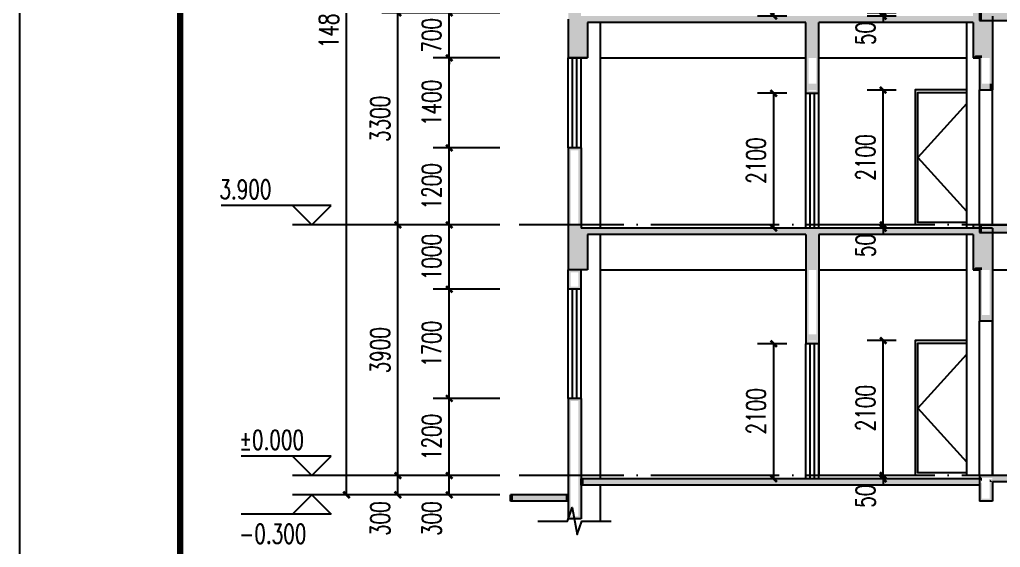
# Model space of a CAD drawing. Extents: x 5904849 to 6011887, y -826029 to -177002.
# Drawn here: x 5904849 to 5920110, y -704174 to -695961 of the extents above; entities that cross this region are included whole.
import ezdxf

# ---------------------------------------------------------------- set-up
doc = ezdxf.new("R2010")
doc.units = 0
doc.header["$LTSCALE"] = 1000
doc.header["$MEASUREMENT"] = 0
doc.linetypes.add('DOTE', pattern=[2.42, 2, -0.2, 0.02, -0.2])
doc.layers.get('0').update_dxf_attribs({"linetype": 'CONTINUOUS'})
doc.layers.get('Defpoints').update_dxf_attribs({"linetype": 'CONTINUOUS'})
for name, color, linetype in [('DIM_ELEV', 3, 'CONTINUOUS'), ('DIM_SYMB', 3, 'CONTINUOUS'), ('DOTE', 252, 'CONTINUOUS'), ('PUB_DIM', 3, 'CONTINUOUS'), ('PUB_TEXT', 7, 'CONTINUOUS'), ('PUB_TITLE', 4, 'CONTINUOUS'), ('PUB_WALL', 9, 'CONTINUOUS'), ('WALL', 2, 'CONTINUOUS'), ('WINDOW', 4, 'CONTINUOUS'), ('填充', 251, 'CONTINUOUS')]:
    doc.layers.add(name, color=color, linetype=linetype)
doc.styles.add('_TCH_DIM', font='SIMPLEX', dxfattribs={"bigfont": 'GBCBIG'})
doc.styles.add('_TCH_DIM_T3', font='SIMPLEX', dxfattribs={"width": 0.705882, "bigfont": 'GBCBIG'})
doc.dimstyles.new('_TCH_ARCH&&100', dxfattribs={"dimtxt": 297.5, "dimasz": 100, "dimexe": 250, "dimexo": 300, "dimgap": 126.25, "dimtad": 1, "dimdec": 0, "dimzin": 0, "dimdsep": 46, "dimtxsty": '_TCH_DIM_T3', "dimblk": 'ARCHTICK', "dimcen": 0.09, "dimclrt": 7, "dimazin": 2, "dimtfac": 1, "dimtdec": 0, "dimtix": 1, "dimtmove": 2, "dimatfit": 3, "dimfxl": 0, "dimtolj": 1, "dimtzin": 0, "dimarcsym": 0})

# ---------------------------------------------------------------- blocks, each defined once
blk = doc.blocks.new('_ArchTick')
at = {"color": 0, "linetype": 'ByBlock', "const_width": 0.4}
blk.add_lwpolyline([(-0.5, -0.5), (0.5, 0.5)], dxfattribs=at)
blk = doc.blocks.new('*D594')
at = {"layer": 'Defpoints', "color": 0}
for p in [(5918286, -703056), (5918788, -703056), (5918788, -703106)]:
    blk.add_point(p, dxfattribs=at)
at = {"layer": 'PUB_DIM', "color": 0, "lineweight": -2}
for p, q in [((5918488, -703056), (5918036, -703056)), ((5918286, -703056), (5918286, -702956)), ((5918286, -703106), (5918286, -703056)), ((5918488, -703106), (5918036, -703106)), ((5918286, -703106), (5918286, -703206))]:
    blk.add_line(p, q, dxfattribs=at)
at = {"layer": 'PUB_DIM', "color": 0, "lineweight": -2, "xscale": 100, "yscale": 100, "zscale": 100}
for p, rotation in [((5918286, -703056), 270), ((5918286, -703106), 90)]:
    blk.add_blockref('_ArchTick', p, dxfattribs=dict(at, rotation=rotation))
at = {"layer": 'PUB_DIM', "color": 7, "insert": (5918011, -703376), "char_height": 297.5, "attachment_point": 5, "rotation": 90, "style": '_TCH_DIM_T3'}
blk.add_mtext('\\A1;50', dxfattribs=at)
blk = doc.blocks.new('*D595')
at = {"layer": 'Defpoints', "color": 0}
for p in [(5918286, -700956), (5918788, -700956), (5918788, -703056)]:
    blk.add_point(p, dxfattribs=at)
at = {"layer": 'PUB_DIM', "color": 0, "lineweight": -2}
for p, q in [((5918488, -700956), (5918036, -700956)), ((5918286, -703056), (5918286, -700956)), ((5918488, -703056), (5918036, -703056))]:
    blk.add_line(p, q, dxfattribs=at)
at = {"layer": 'PUB_DIM', "color": 0, "lineweight": -2, "xscale": 100, "yscale": 100, "zscale": 100}
for p, rotation in [((5918286, -700956), 90), ((5918286, -703056), 270)]:
    blk.add_blockref('_ArchTick', p, dxfattribs=dict(at, rotation=rotation))
at = {"layer": 'PUB_DIM', "color": 7, "insert": (5918011, -702006), "char_height": 297.5, "attachment_point": 5, "rotation": 90, "style": '_TCH_DIM_T3'}
blk.add_mtext('\\A1;2100', dxfattribs=at)
blk = doc.blocks.new('*D596')
at = {"layer": 'Defpoints', "color": 0}
for p in [(5916583, -701006), (5917085, -701006), (5917085, -703106)]:
    blk.add_point(p, dxfattribs=at)
at = {"layer": 'PUB_DIM', "color": 0, "lineweight": -2}
for p, q in [((5916785, -701006), (5916333, -701006)), ((5916583, -703106), (5916583, -701006)), ((5916785, -703106), (5916333, -703106))]:
    blk.add_line(p, q, dxfattribs=at)
at = {"layer": 'PUB_DIM', "color": 0, "lineweight": -2, "xscale": 100, "yscale": 100, "zscale": 100}
for p, rotation in [((5916583, -701006), 90), ((5916583, -703106), 270)]:
    blk.add_blockref('_ArchTick', p, dxfattribs=dict(at, rotation=rotation))
at = {"layer": 'PUB_DIM', "color": 7, "insert": (5916308, -702056), "char_height": 297.5, "attachment_point": 5, "rotation": 90, "style": '_TCH_DIM_T3'}
blk.add_mtext('\\A1;2100', dxfattribs=at)
blk = doc.blocks.new('*D597')
at = {"layer": 'Defpoints', "color": 0}
for p in [(5918286, -699156), (5918788, -699156), (5918788, -699206)]:
    blk.add_point(p, dxfattribs=at)
at = {"layer": 'PUB_DIM', "color": 0, "lineweight": -2}
for p, q in [((5918286, -699156), (5918286, -699056)), ((5918488, -699156), (5918036, -699156)), ((5918488, -699206), (5918036, -699206)), ((5918286, -699206), (5918286, -699156)), ((5918286, -699206), (5918286, -699306))]:
    blk.add_line(p, q, dxfattribs=at)
at = {"layer": 'PUB_DIM', "color": 0, "lineweight": -2, "xscale": 100, "yscale": 100, "zscale": 100}
for p, rotation in [((5918286, -699156), 270), ((5918286, -699206), 90)]:
    blk.add_blockref('_ArchTick', p, dxfattribs=dict(at, rotation=rotation))
at = {"layer": 'PUB_DIM', "color": 7, "insert": (5918011, -699476), "char_height": 297.5, "attachment_point": 5, "rotation": 90, "style": '_TCH_DIM_T3'}
blk.add_mtext('\\A1;50', dxfattribs=at)
blk = doc.blocks.new('*D598')
at = {"layer": 'Defpoints', "color": 0}
for p in [(5918286, -697056), (5918788, -697056), (5918788, -699156)]:
    blk.add_point(p, dxfattribs=at)
at = {"layer": 'PUB_DIM', "color": 0, "lineweight": -2}
for p, q in [((5918488, -697056), (5918036, -697056)), ((5918286, -699156), (5918286, -697056)), ((5918488, -699156), (5918036, -699156))]:
    blk.add_line(p, q, dxfattribs=at)
at = {"layer": 'PUB_DIM', "color": 0, "lineweight": -2, "xscale": 100, "yscale": 100, "zscale": 100}
for p, rotation in [((5918286, -697056), 90), ((5918286, -699156), 270)]:
    blk.add_blockref('_ArchTick', p, dxfattribs=dict(at, rotation=rotation))
at = {"layer": 'PUB_DIM', "color": 7, "insert": (5918011, -698106), "char_height": 297.5, "attachment_point": 5, "rotation": 90, "style": '_TCH_DIM_T3'}
blk.add_mtext('\\A1;2100', dxfattribs=at)
blk = doc.blocks.new('*D599')
at = {"layer": 'Defpoints', "color": 0}
for p in [(5918286, -695856), (5918788, -695856), (5918788, -695906)]:
    blk.add_point(p, dxfattribs=at)
at = {"layer": 'PUB_DIM', "color": 0, "lineweight": -2}
for p, q in [((5918488, -695856), (5918036, -695856)), ((5918286, -695856), (5918286, -695756)), ((5918286, -695906), (5918286, -695856)), ((5918488, -695906), (5918036, -695906)), ((5918286, -695906), (5918286, -696006))]:
    blk.add_line(p, q, dxfattribs=at)
at = {"layer": 'PUB_DIM', "color": 0, "lineweight": -2, "xscale": 100, "yscale": 100, "zscale": 100}
for p, rotation in [((5918286, -695856), 270), ((5918286, -695906), 90)]:
    blk.add_blockref('_ArchTick', p, dxfattribs=dict(at, rotation=rotation))
at = {"layer": 'PUB_DIM', "color": 7, "insert": (5918011, -696176), "char_height": 297.5, "attachment_point": 5, "rotation": 90, "style": '_TCH_DIM_T3'}
blk.add_mtext('\\A1;50', dxfattribs=at)
blk = doc.blocks.new('*D606')
at = {"layer": 'Defpoints', "color": 0}
for p in [(5916583, -697106), (5917085, -697106), (5917085, -699206)]:
    blk.add_point(p, dxfattribs=at)
at = {"layer": 'PUB_DIM', "color": 0, "lineweight": -2}
for p, q in [((5916785, -697106), (5916333, -697106)), ((5916583, -699206), (5916583, -697106)), ((5916785, -699206), (5916333, -699206))]:
    blk.add_line(p, q, dxfattribs=at)
at = {"layer": 'PUB_DIM', "color": 0, "lineweight": -2, "xscale": 100, "yscale": 100, "zscale": 100}
for p, rotation in [((5916583, -697106), 90), ((5916583, -699206), 270)]:
    blk.add_blockref('_ArchTick', p, dxfattribs=dict(at, rotation=rotation))
at = {"layer": 'PUB_DIM', "color": 7, "insert": (5916308, -698156), "char_height": 297.5, "attachment_point": 5, "rotation": 90, "style": '_TCH_DIM_T3'}
blk.add_mtext('\\A1;2100', dxfattribs=at)
blk = doc.blocks.new('*D607')
at = {"layer": 'Defpoints', "color": 0}
for p in [(5916583, -693806), (5917085, -693806), (5917085, -695906)]:
    blk.add_point(p, dxfattribs=at)
at = {"layer": 'PUB_DIM', "color": 0, "lineweight": -2}
for p, q in [((5916785, -693806), (5916333, -693806)), ((5916583, -695906), (5916583, -693806)), ((5916785, -695906), (5916333, -695906))]:
    blk.add_line(p, q, dxfattribs=at)
at = {"layer": 'PUB_DIM', "color": 0, "lineweight": -2, "xscale": 100, "yscale": 100, "zscale": 100}
for p, rotation in [((5916583, -693806), 90), ((5916583, -695906), 270)]:
    blk.add_blockref('_ArchTick', p, dxfattribs=dict(at, rotation=rotation))
at = {"layer": 'PUB_DIM', "color": 7, "insert": (5916308, -694856), "char_height": 297.5, "attachment_point": 5, "rotation": 90, "style": '_TCH_DIM_T3'}
blk.add_mtext('\\A1;2100', dxfattribs=at)
blk = doc.blocks.new('*D648')
at = {"layer": 'Defpoints', "color": 0}
for p in [(5911535, -695856), (5912623, -695856), (5912623, -696556)]:
    blk.add_point(p, dxfattribs=at)
at = {"layer": 'PUB_DIM', "color": 0, "lineweight": -2}
for p, q in [((5912323, -695856), (5911285, -695856)), ((5911535, -695856), (5911535, -695756)), ((5911535, -696556), (5911535, -695856)), ((5912323, -696556), (5911285, -696556)), ((5911535, -696556), (5911535, -696656))]:
    blk.add_line(p, q, dxfattribs=at)
at = {"layer": 'PUB_DIM', "color": 0, "lineweight": -2, "xscale": 100, "yscale": 100, "zscale": 100}
for p, rotation in [((5911535, -695856), 270), ((5911535, -696556), 90)]:
    blk.add_blockref('_ArchTick', p, dxfattribs=dict(at, rotation=rotation))
at = {"layer": 'PUB_DIM', "color": 7, "insert": (5911260, -696206), "char_height": 297.5, "attachment_point": 5, "rotation": 90, "style": '_TCH_DIM_T3'}
blk.add_mtext('\\A1;700', dxfattribs=at)
blk = doc.blocks.new('*D649')
at = {"layer": 'Defpoints', "color": 0}
for p in [(5911535, -696556), (5912623, -696556), (5912623, -697956)]:
    blk.add_point(p, dxfattribs=at)
at = {"layer": 'PUB_DIM', "color": 0, "lineweight": -2}
for p, q in [((5912323, -696556), (5911285, -696556)), ((5911535, -697956), (5911535, -696556)), ((5912323, -697956), (5911285, -697956))]:
    blk.add_line(p, q, dxfattribs=at)
at = {"layer": 'PUB_DIM', "color": 0, "lineweight": -2, "xscale": 100, "yscale": 100, "zscale": 100}
for p, rotation in [((5911535, -696556), 90), ((5911535, -697956), 270)]:
    blk.add_blockref('_ArchTick', p, dxfattribs=dict(at, rotation=rotation))
at = {"layer": 'PUB_DIM', "color": 7, "insert": (5911260, -697256), "char_height": 297.5, "attachment_point": 5, "rotation": 90, "style": '_TCH_DIM_T3'}
blk.add_mtext('\\A1;1400', dxfattribs=at)
blk = doc.blocks.new('*D650')
at = {"layer": 'Defpoints', "color": 0}
for p in [(5911535, -697956), (5912623, -697956), (5912623, -699156)]:
    blk.add_point(p, dxfattribs=at)
at = {"layer": 'PUB_DIM', "color": 0, "lineweight": -2}
for p, q in [((5912323, -697956), (5911285, -697956)), ((5911535, -699156), (5911535, -697956)), ((5912323, -699156), (5911285, -699156))]:
    blk.add_line(p, q, dxfattribs=at)
at = {"layer": 'PUB_DIM', "color": 0, "lineweight": -2, "xscale": 100, "yscale": 100, "zscale": 100}
for p, rotation in [((5911535, -697956), 90), ((5911535, -699156), 270)]:
    blk.add_blockref('_ArchTick', p, dxfattribs=dict(at, rotation=rotation))
at = {"layer": 'PUB_DIM', "color": 7, "insert": (5911260, -698556), "char_height": 297.5, "attachment_point": 5, "rotation": 90, "style": '_TCH_DIM_T3'}
blk.add_mtext('\\A1;1200', dxfattribs=at)
blk = doc.blocks.new('*D651')
at = {"layer": 'Defpoints', "color": 0}
for p in [(5911535, -699156), (5912623, -699156), (5912623, -700156)]:
    blk.add_point(p, dxfattribs=at)
at = {"layer": 'PUB_DIM', "color": 0, "lineweight": -2}
for p, q in [((5912323, -699156), (5911285, -699156)), ((5911535, -700156), (5911535, -699156)), ((5912323, -700156), (5911285, -700156))]:
    blk.add_line(p, q, dxfattribs=at)
at = {"layer": 'PUB_DIM', "color": 0, "lineweight": -2, "xscale": 100, "yscale": 100, "zscale": 100}
for p, rotation in [((5911535, -699156), 90), ((5911535, -700156), 270)]:
    blk.add_blockref('_ArchTick', p, dxfattribs=dict(at, rotation=rotation))
at = {"layer": 'PUB_DIM', "color": 7, "insert": (5911260, -699656), "char_height": 297.5, "attachment_point": 5, "rotation": 90, "style": '_TCH_DIM_T3'}
blk.add_mtext('\\A1;1000', dxfattribs=at)
blk = doc.blocks.new('*D652')
at = {"layer": 'Defpoints', "color": 0}
for p in [(5911535, -700156), (5912623, -700156), (5912623, -701856)]:
    blk.add_point(p, dxfattribs=at)
at = {"layer": 'PUB_DIM', "color": 0, "lineweight": -2}
for p, q in [((5912323, -700156), (5911285, -700156)), ((5911535, -701856), (5911535, -700156)), ((5912323, -701856), (5911285, -701856))]:
    blk.add_line(p, q, dxfattribs=at)
at = {"layer": 'PUB_DIM', "color": 0, "lineweight": -2, "xscale": 100, "yscale": 100, "zscale": 100}
for p, rotation in [((5911535, -700156), 90), ((5911535, -701856), 270)]:
    blk.add_blockref('_ArchTick', p, dxfattribs=dict(at, rotation=rotation))
at = {"layer": 'PUB_DIM', "color": 7, "insert": (5911260, -701006), "char_height": 297.5, "attachment_point": 5, "rotation": 90, "style": '_TCH_DIM_T3'}
blk.add_mtext('\\A1;1700', dxfattribs=at)
blk = doc.blocks.new('*D653')
at = {"layer": 'Defpoints', "color": 0}
for p in [(5911535, -701856), (5912623, -701856), (5912623, -703056)]:
    blk.add_point(p, dxfattribs=at)
at = {"layer": 'PUB_DIM', "color": 0, "lineweight": -2}
for p, q in [((5912323, -701856), (5911285, -701856)), ((5911535, -703056), (5911535, -701856)), ((5912323, -703056), (5911285, -703056))]:
    blk.add_line(p, q, dxfattribs=at)
at = {"layer": 'PUB_DIM', "color": 0, "lineweight": -2, "xscale": 100, "yscale": 100, "zscale": 100}
for p, rotation in [((5911535, -701856), 90), ((5911535, -703056), 270)]:
    blk.add_blockref('_ArchTick', p, dxfattribs=dict(at, rotation=rotation))
at = {"layer": 'PUB_DIM', "color": 7, "insert": (5911260, -702456), "char_height": 297.5, "attachment_point": 5, "rotation": 90, "style": '_TCH_DIM_T3'}
blk.add_mtext('\\A1;1200', dxfattribs=at)
blk = doc.blocks.new('*D654')
at = {"layer": 'Defpoints', "color": 0}
for p in [(5911535, -703056), (5912623, -703056), (5912623, -703356)]:
    blk.add_point(p, dxfattribs=at)
at = {"layer": 'PUB_DIM', "color": 0, "lineweight": -2}
for p, q in [((5912323, -703056), (5911285, -703056)), ((5911535, -703356), (5911535, -703056)), ((5912323, -703356), (5911285, -703356))]:
    blk.add_line(p, q, dxfattribs=at)
at = {"layer": 'PUB_DIM', "color": 0, "lineweight": -2, "xscale": 100, "yscale": 100, "zscale": 100}
for p, rotation in [((5911535, -703056), 90), ((5911535, -703356), 270)]:
    blk.add_blockref('_ArchTick', p, dxfattribs=dict(at, rotation=rotation))
at = {"layer": 'PUB_DIM', "color": 7, "insert": (5911260, -703726), "char_height": 297.5, "attachment_point": 5, "rotation": 90, "style": '_TCH_DIM_T3'}
blk.add_mtext('\\A1;300', dxfattribs=at)
blk = doc.blocks.new('*D655')
at = {"layer": 'Defpoints', "color": 0}
for p in [(5909935, -688556), (5912623, -688556), (5912623, -703356)]:
    blk.add_point(p, dxfattribs=at)
at = {"layer": 'PUB_DIM', "color": 0, "lineweight": -2}
for p, q in [((5912323, -688556), (5909685, -688556)), ((5909935, -703356), (5909935, -688556)), ((5912323, -703356), (5909685, -703356))]:
    blk.add_line(p, q, dxfattribs=at)
at = {"layer": 'PUB_DIM', "color": 0, "lineweight": -2, "xscale": 100, "yscale": 100, "zscale": 100}
for p, rotation in [((5909935, -688556), 90), ((5909935, -703356), 270)]:
    blk.add_blockref('_ArchTick', p, dxfattribs=dict(at, rotation=rotation))
at = {"layer": 'PUB_DIM', "color": 7, "insert": (5909660, -695956), "char_height": 297.5, "attachment_point": 5, "rotation": 90, "style": '_TCH_DIM_T3'}
blk.add_mtext('\\A1;14800', dxfattribs=at)
blk = doc.blocks.new('*D659')
at = {"layer": 'Defpoints', "color": 0}
for p in [(5910735, -695856), (5912623, -695856), (5912623, -699156)]:
    blk.add_point(p, dxfattribs=at)
at = {"layer": 'PUB_DIM', "color": 0, "lineweight": -2}
for p, q in [((5912323, -695856), (5910485, -695856)), ((5910735, -699156), (5910735, -695856)), ((5912323, -699156), (5910485, -699156))]:
    blk.add_line(p, q, dxfattribs=at)
at = {"layer": 'PUB_DIM', "color": 0, "lineweight": -2, "xscale": 100, "yscale": 100, "zscale": 100}
for p, rotation in [((5910735, -695856), 90), ((5910735, -699156), 270)]:
    blk.add_blockref('_ArchTick', p, dxfattribs=dict(at, rotation=rotation))
at = {"layer": 'PUB_DIM', "color": 7, "insert": (5910460, -697506), "char_height": 297.5, "attachment_point": 5, "rotation": 90, "style": '_TCH_DIM_T3'}
blk.add_mtext('\\A1;3300', dxfattribs=at)
blk = doc.blocks.new('*D660')
at = {"layer": 'Defpoints', "color": 0}
for p in [(5910735, -699156), (5912623, -699156), (5912623, -703056)]:
    blk.add_point(p, dxfattribs=at)
at = {"layer": 'PUB_DIM', "color": 0, "lineweight": -2}
for p, q in [((5912323, -699156), (5910485, -699156)), ((5910735, -703056), (5910735, -699156)), ((5912323, -703056), (5910485, -703056))]:
    blk.add_line(p, q, dxfattribs=at)
at = {"layer": 'PUB_DIM', "color": 0, "lineweight": -2, "xscale": 100, "yscale": 100, "zscale": 100}
for p, rotation in [((5910735, -699156), 90), ((5910735, -703056), 270)]:
    blk.add_blockref('_ArchTick', p, dxfattribs=dict(at, rotation=rotation))
at = {"layer": 'PUB_DIM', "color": 7, "insert": (5910460, -701106), "char_height": 297.5, "attachment_point": 5, "rotation": 90, "style": '_TCH_DIM_T3'}
blk.add_mtext('\\A1;3900', dxfattribs=at)
blk = doc.blocks.new('*D661')
at = {"layer": 'Defpoints', "color": 0}
for p in [(5910735, -703056), (5912623, -703056), (5912623, -703356)]:
    blk.add_point(p, dxfattribs=at)
at = {"layer": 'PUB_DIM', "color": 0, "lineweight": -2}
for p, q in [((5912323, -703056), (5910485, -703056)), ((5910735, -703356), (5910735, -703056)), ((5912323, -703356), (5910485, -703356))]:
    blk.add_line(p, q, dxfattribs=at)
at = {"layer": 'PUB_DIM', "color": 0, "lineweight": -2, "xscale": 100, "yscale": 100, "zscale": 100}
for p, rotation in [((5910735, -703056), 90), ((5910735, -703356), 270)]:
    blk.add_blockref('_ArchTick', p, dxfattribs=dict(at, rotation=rotation))
at = {"layer": 'PUB_DIM', "color": 7, "insert": (5910460, -703726), "char_height": 297.5, "attachment_point": 5, "rotation": 90, "style": '_TCH_DIM_T3'}
blk.add_mtext('\\A1;300', dxfattribs=at)

msp = doc.modelspace()

# ---------------------------------------------------------------- hatches: boundary and pattern name
at = {"layer": 'PUB_WALL', "linetype": 'ByBlock'}
for points in [[(5919785.3, -695855.6), (5919785.3, -695975.6), (5919825.3, -695975.6), (5919825.3, -695855.6)], [(5913385.3, -695955.6), (5913385.3, -696555.6), (5913425.3, -696555.6), (5913425.3, -695955.6)], [(5917085.3, -696005.6), (5913685.3, -696005.6), (5913645.3, -695965.6), (5917125.3, -695965.6)], [(5913685.3, -696005.6), (5913685.3, -696555.6), (5913645.3, -696555.6), (5913645.3, -695965.6)], [(5917085.3, -697105.6), (5917085.3, -696005.6), (5917125.3, -695965.6), (5917125.3, -697105.6)], [(5917285.3, -697105.6), (5917285.3, -696005.6), (5917245.3, -695965.6), (5917245.3, -697105.6)], [(5919685.3, -696005.6), (5917285.3, -696005.6), (5917245.3, -695965.6), (5919725.3, -695965.6)], [(5919685.3, -696005.6), (5919685.3, -696555.6), (5919725.3, -696515.6), (5919725.3, -695965.6)], [(5919785.3, -695975.6), (5921985.3, -695975.6), (5922025.3, -695935.6), (5919785.3, -695935.6)], [(5919985.3, -695905.6), (5919985.3, -696555.6), (5919945.3, -696555.6), (5919945.3, -695945.6)], [(5913685.3, -696555.6), (5913385.3, -696555.6), (5913385.3, -696515.6), (5913685.3, -696515.6)], [(5919685.3, -696555.6), (5919825.3, -696555.6), (5919825.3, -696515.6), (5919725.3, -696515.6)], [(5919785.3, -696555.6), (5919785.3, -697055.6), (5919825.3, -697015.6), (5919825.3, -696555.6)], [(5919985.3, -696555.6), (5919985.3, -696955.6), (5919945.3, -696995.6), (5919945.3, -696555.6)], [(5919985.3, -696955.6), (5919985.3, -696955.6), (5919985.3, -696995.6), (5919945.3, -696995.6)], [(5919985.3, -696955.6), (5919985.3, -697055.6), (5919945.3, -697055.6), (5919945.3, -696955.6)], [(5917085.3, -697105.6), (5917285.3, -697105.6), (5917285.3, -697065.6), (5917085.3, -697065.6)], [(5919785.3, -697055.6), (5919985.3, -697055.6), (5919985.3, -697015.6), (5919825.3, -697015.6)], [(5913385.3, -697955.6), (5913385.3, -699255.6), (5913425.3, -699255.6), (5913425.3, -697955.6)], [(5913585.3, -697955.6), (5913385.3, -697955.6), (5913385.3, -697995.6), (5913585.3, -697995.6)], [(5913585.3, -697955.6), (5913585.3, -699205.6), (5913545.3, -699245.6), (5913545.3, -697955.6)], [(5917185.3, -699205.6), (5913585.3, -699205.6), (5913545.3, -699245.6), (5917185.3, -699245.6)], [(5919985.3, -699205.6), (5917185.3, -699205.6), (5917185.3, -699245.6), (5919945.3, -699245.6)], [(5919785.3, -699155.6), (5922185.3, -699155.6), (5922185.3, -699195.6), (5919785.3, -699195.6)], [(5919785.3, -699155.6), (5919785.3, -699275.6), (5919825.3, -699275.6), (5919825.3, -699155.6)], [(5919785.3, -699275.6), (5921985.3, -699275.6), (5922025.3, -699235.6), (5919785.3, -699235.6)], [(5919985.3, -699205.6), (5919985.3, -699855.6), (5919945.3, -699855.6), (5919945.3, -699245.6)], [(5913385.3, -699255.6), (5913385.3, -699855.6), (5913425.3, -699855.6), (5913425.3, -699255.6)], [(5917085.3, -699305.6), (5913685.3, -699305.6), (5913645.3, -699265.6), (5917125.3, -699265.6)], [(5913685.3, -699305.6), (5913685.3, -699855.6), (5913645.3, -699855.6), (5913645.3, -699265.6)], [(5917085.3, -699305.6), (5917085.3, -701005.6), (5917125.3, -701005.6), (5917125.3, -699265.6)], [(5919685.3, -699305.6), (5917285.3, -699305.6), (5917245.3, -699265.6), (5919725.3, -699265.6)], [(5917285.3, -699305.6), (5917285.3, -701005.6), (5917245.3, -701005.6), (5917245.3, -699265.6)], [(5919685.3, -699305.6), (5919685.3, -699855.6), (5919725.3, -699815.6), (5919725.3, -699265.6)], [(5913685.3, -699855.6), (5913385.3, -699855.6), (5913385.3, -699815.6), (5913685.3, -699815.6)], [(5913585.3, -699855.6), (5913385.3, -699855.6), (5913385.3, -699895.6), (5913585.3, -699895.6)], [(5913385.3, -700155.6), (5913385.3, -699855.6), (5913425.3, -699855.6), (5913425.3, -700155.6)], [(5913585.3, -700155.6), (5913585.3, -699855.6), (5913545.3, -699855.6), (5913545.3, -700155.6)], [(5919685.3, -699855.6), (5919825.3, -699855.6), (5919825.3, -699815.6), (5919725.3, -699815.6)], [(5919785.3, -699855.6), (5919785.3, -700655.6), (5919825.3, -700655.6), (5919825.3, -699855.6)], [(5919985.3, -699855.6), (5919985.3, -700655.6), (5919945.3, -700655.6), (5919945.3, -699855.6)], [(5913585.3, -700155.6), (5913385.3, -700155.6), (5913385.3, -700115.6), (5913585.3, -700115.6)], [(5919985.3, -700655.6), (5919785.3, -700655.6), (5919785.3, -700615.6), (5919985.3, -700615.6)], [(5917285.3, -701005.6), (5917085.3, -701005.6), (5917085.3, -700965.6), (5917285.3, -700965.6)], [(5913385.3, -701855.6), (5913385.3, -703730.4), (5913425.3, -703730.4), (5913425.3, -701855.6)], [(5913585.3, -701855.6), (5913385.3, -701855.6), (5913385.3, -701895.6), (5913585.3, -701895.6)], [(5913585.3, -701855.6), (5913585.3, -703730.4), (5913545.3, -703730.4), (5913545.3, -701855.6)], [(5928585.3, -703055.6), (5919785.3, -703055.6), (5919825.3, -703095.6), (5928545.3, -703095.6)], [(5919785.3, -703055.6), (5919785.3, -703105.6), (5919825.3, -703145.6), (5919825.3, -703095.6)], [(5919785.3, -703105.6), (5913585.3, -703105.6), (5913585.3, -703145.6), (5919825.3, -703145.6)], [(5913585.3, -703205.6), (5913585.3, -703105.6), (5913625.3, -703105.6), (5913625.3, -703205.6)], [(5919785.3, -703205.6), (5913585.3, -703205.6), (5913585.3, -703165.6), (5919825.3, -703165.6)], [(5919785.3, -703205.6), (5919785.3, -703455.6), (5919825.3, -703455.6), (5919825.3, -703165.6)], [(5928385.3, -703155.6), (5919985.3, -703155.6), (5919945.3, -703115.6), (5928425.3, -703115.6)], [(5919985.3, -703155.6), (5919985.3, -703155.6), (5919945.3, -703155.6), (5919945.3, -703115.6)], [(5919985.3, -703155.6), (5919985.3, -703455.6), (5919945.3, -703455.6), (5919945.3, -703155.6)], [(5913385.3, -703355.6), (5912485.3, -703355.6), (5912485.3, -703395.6), (5913385.3, -703395.6)], [(5912485.3, -703455.6), (5912485.3, -703355.6), (5912525.3, -703355.6), (5912525.3, -703455.6)], [(5913385.3, -703455.6), (5913385.3, -703355.6), (5913345.3, -703355.6), (5913345.3, -703455.6)], [(5913385.3, -703455.6), (5912485.3, -703455.6), (5912485.3, -703415.6), (5913385.3, -703415.6)], [(5919985.3, -703455.6), (5919785.3, -703455.6), (5919785.3, -703415.6), (5919985.3, -703415.6)], [(5913585.3, -703730.4), (5913385.3, -703730.4), (5913385.3, -703690.4), (5913585.3, -703690.4)]]:
    msp.add_hatch(color=256, dxfattribs=at).paths.add_polyline_path(points)
at = {"layer": '填充', "linetype": 'ByBlock'}
h = msp.add_hatch(color=256, dxfattribs=at)
h.dxf.hatch_style = 1
h.paths.add_polyline_path([(5913685.3, -696005.6), (5917085.3, -696005.6), (5917085.3, -696555.6), (5917285.3, -696555.6), (5917285.3, -696005.6), (5919685.3, -696005.6), (5919685.3, -696555.6), (5919785.3, -696555.6), (5919785.3, -695855.6), (5919685.3, -695855.6), (5919685.3, -695905.6), (5917285.3, -695905.6), (5917256.7, -695905.6), (5917118.6, -695905.6), (5917085.3, -695905.6), (5913585.3, -695905.6), (5913585.3, -695855.6), (5913485.3, -695855.6), (5913485.3, -696555.6), (5913685.3, -696555.6)])
h.paths.add_polyline_path([(5913485.3, -695855.6), (5913385.3, -695855.6), (5913385.3, -696455.6), (5913385.3, -696555.6), (5913485.3, -696555.6)])
h.paths.add_polyline_path([(5919985.3, -695975.6), (5921985.3, -695975.6), (5921985.3, -696555.6), (5922185.3, -696555.6), (5922185.3, -695855.6), (5919785.3, -695855.6), (5919785.3, -696555.6), (5919985.3, -696555.6)])
h.paths.add_polyline_path([(5919985.3, -696955.6), (5919785.3, -696955.6), (5919785.3, -697055.6), (5919985.3, -697055.6)])
h.paths.add_polyline_path([(5917285.3, -696955.6), (5917085.3, -696955.6), (5917085.3, -697055.6), (5917285.3, -697055.6)])
h.paths.add_polyline_path([(5922185.3, -696955.6), (5921985.3, -696955.6), (5921985.3, -697055.6), (5922185.3, -697055.6)])
h.paths.add_polyline_path([(5928485.3, -695855.6), (5922185.3, -695855.6), (5922185.3, -696555.6), (5922285.3, -696555.6), (5922285.3, -695975.6), (5928285.3, -695975.6), (5928285.3, -696555.6), (5928485.3, -696555.6)])
h.paths.add_polyline_path([(5928585.3, -695855.6), (5928485.3, -695855.6), (5928485.3, -696555.6), (5928585.3, -696555.6), (5928585.3, -696455.6)])
h = msp.add_hatch(color=256, dxfattribs=at)
h.dxf.hatch_style = 1
h.paths.add_polyline_path([(5917285.3, -700855.6), (5917085.3, -700855.6), (5917085.3, -700955.6), (5917285.3, -700955.6)])
h.paths.add_polyline_path([(5917285.3, -699305.6), (5919685.3, -699305.6), (5919685.3, -699855.6), (5919785.3, -699855.6), (5919785.3, -699155.6), (5919685.3, -699155.6), (5919685.3, -699205.6), (5917285.3, -699205.6), (5917261.8, -699205.6), (5917145.9, -699205.6), (5917085.3, -699205.6), (5913585.3, -699205.6), (5913585.3, -699155.6), (5913485.3, -699155.6), (5913485.3, -699855.6), (5913585.3, -699855.6), (5913685.3, -699855.6), (5913685.3, -699305.6), (5917085.3, -699305.6), (5917085.3, -699855.6), (5917285.3, -699855.6)])
h.paths.add_polyline_path([(5913485.3, -699155.6), (5913385.3, -699155.6), (5913385.3, -699855.6), (5913485.3, -699855.6)])
h.paths.add_polyline_path([(5922185.3, -699155.6), (5919785.3, -699155.6), (5919785.3, -699855.6), (5919985.3, -699855.6), (5919985.3, -699275.6), (5921985.3, -699275.6), (5921985.3, -699855.6), (5922185.3, -699855.6)])
h.paths.add_polyline_path([(5928485.3, -699155.6), (5922185.3, -699155.6), (5922185.3, -699855.6), (5922285.3, -699855.6), (5922285.3, -699275.6), (5928285.3, -699275.6), (5928285.3, -699855.6), (5928485.3, -699855.6)])
h.paths.add_polyline_path([(5928585.3, -699155.6), (5928485.3, -699155.6), (5928485.3, -699855.6), (5928585.3, -699855.6)])
h = msp.add_hatch(color=256, dxfattribs=at)
h.dxf.hatch_style = 1
h.paths.add_polyline_path([(5919985.3, -700555.6), (5919785.3, -700555.6), (5919785.3, -700655.6), (5919985.3, -700655.6)])
h = msp.add_hatch(color=256, dxfattribs=at)
h.dxf.hatch_style = 1
h.paths.add_polyline_path([(5913385.3, -703355.6), (5912485.3, -703355.6), (5912485.3, -703455.6), (5913385.3, -703455.6)])
h.paths.add_polyline_path([(5919785.3, -703105.6), (5913585.3, -703105.6), (5913585.3, -703205.6), (5919785.3, -703205.6), (5919785.3, -703192.2)])
h.paths.add_polyline_path([(5922185.3, -703055.6), (5919985.3, -703055.6), (5919985.3, -703155.6), (5922185.3, -703155.6)])

# ---------------------------------------------------------------- linework, layer by layer
for p, q in [((5913885.3, -696005.6), (5913885.3, -699205.6)), ((5919585.3, -696005.6), (5919585.3, -699205.6)), ((5913385.3, -696555.6), (5913685.3, -696555.6)), ((5913885.3, -696555.6), (5917085.3, -696555.6)), ((5917285.3, -696555.6), (5919585.3, -696555.6)), ((5919785.3, -699155.6), (5919785.3, -697055.6)), ((5919985.3, -699155.6), (5919985.3, -697055.6)), ((5913885.3, -699305.6), (5913885.3, -703105.6)), ((5919585.3, -699305.6), (5919585.3, -703055.6)), ((5913885.3, -699855.6), (5917085.3, -699855.6)), ((5917285.3, -699855.6), (5919585.3, -699855.6)), ((5917285.3, -699855.6), (5917285.3, -703055.6)), ((5919985.3, -699855.6), (5921985.3, -699855.6)), ((5919985.3, -699855.6), (5919985.3, -703055.6)), ((5919785.3, -703055.6), (5919785.3, -700655.6)), ((5919985.3, -703055.6), (5919985.3, -700655.6)), ((5913885.3, -703205.6), (5913885.3, -703764.8))]:
    msp.add_line(p, q)
at = {"layer": 'DIM_ELEV'}
for p, q in [((5909696.1, -698855.6), (5907987.9, -698855.6)), ((5909396.1, -699155.6), (5909096.1, -698855.6)), ((5909396.1, -699155.6), (5909696.1, -698855.6)), ((5910524.8, -699155.6), (5909096.1, -699155.6)), ((5909696.1, -702755.6), (5908297.2, -702755.6)), ((5909396.1, -703055.6), (5909096.1, -702755.6)), ((5909396.1, -703055.6), (5909696.1, -702755.6)), ((5910524.8, -703055.6), (5909096.1, -703055.6)), ((5909396.1, -703355.6), (5909096.1, -703655.6)), ((5910096.1, -703355.6), (5909096.1, -703355.6)), ((5909396.1, -703355.6), (5909696.1, -703655.6)), ((5909696.1, -703655.6), (5908297.2, -703655.6))]:
    msp.add_line(p, q, dxfattribs=at)
at = {"layer": 'DIM_SYMB'}
msp.add_lwpolyline([(5912914.9, -703764.8), (5913372.8, -703764.8), (5913449.2, -703554.8), (5913523.3, -703974.8), (5913597.8, -703764.8), (5914055.6, -703764.8)], dxfattribs=at)
at = {"layer": 'DOTE', "linetype": 'DOTE'}
for p, q in [((5931189.4, -699155.7), (5912622.6, -699155.6)), ((5931189.4, -703055.6), (5912622.6, -703055.6))]:
    msp.add_line(p, q, dxfattribs=at)
at = {"layer": 'PUB_TITLE', "color": 4}
msp.add_lwpolyline([(5904849.4, -725651.3), (5964249.4, -725651.3), (5964249.4, -683651.3), (5904849.4, -683651.3)], close=True, dxfattribs=at)
at = {"layer": 'PUB_TITLE', "color": 4, "const_width": 100}
msp.add_lwpolyline([(5907349.4, -724651.3), (5963249.4, -724651.3), (5963249.4, -684651.3), (5907349.4, -684651.3)], close=True, dxfattribs=at)
at = {"layer": 'WALL', "linetype": 'ByBlock'}
for p, q in [((5919785.3, -695855.6), (5919785.3, -695975.6)), ((5913385.3, -695955.6), (5913385.3, -696555.6)), ((5917085.3, -696005.6), (5913685.3, -696005.6)), ((5913685.3, -696005.6), (5913685.3, -696555.6)), ((5917085.3, -697105.6), (5917085.3, -696005.6)), ((5917285.3, -697105.6), (5917285.3, -696005.6)), ((5919685.3, -696005.6), (5917285.3, -696005.6)), ((5919685.3, -696005.6), (5919685.3, -696555.6)), ((5919785.3, -695975.6), (5921985.3, -695975.6)), ((5919985.3, -695905.6), (5919985.3, -696555.6)), ((5913685.3, -696555.6), (5913385.3, -696555.6)), ((5919685.3, -696555.6), (5919785.3, -696555.6)), ((5919785.3, -696555.6), (5919785.3, -697055.6)), ((5919985.3, -696555.6), (5919985.3, -696955.6)), ((5919985.3, -696955.6), (5919985.3, -696955.6)), ((5919985.3, -696955.6), (5919985.3, -697055.6)), ((5917085.3, -697105.6), (5917285.3, -697105.6)), ((5919785.3, -697055.6), (5919985.3, -697055.6)), ((5913385.3, -697955.6), (5913385.3, -699255.6)), ((5913585.3, -697955.6), (5913385.3, -697955.6)), ((5913585.3, -697955.6), (5913585.3, -699205.6)), ((5917185.3, -699205.6), (5913585.3, -699205.6)), ((5919985.3, -699205.6), (5917185.3, -699205.6)), ((5919785.3, -699155.6), (5922185.3, -699155.6)), ((5919785.3, -699155.6), (5919785.3, -699275.6)), ((5919985.3, -699205.6), (5919985.3, -699855.6)), ((5913385.3, -699255.6), (5913385.3, -699855.6)), ((5917085.3, -699305.6), (5913685.3, -699305.6)), ((5913685.3, -699305.6), (5913685.3, -699855.6)), ((5917085.3, -699305.6), (5917085.3, -701005.6)), ((5919685.3, -699305.6), (5917285.3, -699305.6)), ((5917285.3, -699305.6), (5917285.3, -701005.6)), ((5919685.3, -699305.6), (5919685.3, -699855.6)), ((5919785.3, -699275.6), (5921985.3, -699275.6)), ((5913685.3, -699855.6), (5913385.3, -699855.6)), ((5913585.3, -699855.6), (5913385.3, -699855.6)), ((5913385.3, -700155.6), (5913385.3, -699855.6)), ((5913585.3, -700155.6), (5913585.3, -699855.6)), ((5919685.3, -699855.6), (5919785.3, -699855.6)), ((5919785.3, -699855.6), (5919785.3, -700655.6)), ((5919985.3, -699855.6), (5919985.3, -700655.6)), ((5913585.3, -700155.6), (5913385.3, -700155.6)), ((5919985.3, -700655.6), (5919785.3, -700655.6)), ((5917285.3, -701005.6), (5917085.3, -701005.6)), ((5913385.3, -701855.6), (5913385.3, -703730.4)), ((5913585.3, -701855.6), (5913385.3, -701855.6)), ((5913585.3, -701855.6), (5913585.3, -703730.4)), ((5928585.3, -703055.6), (5919785.3, -703055.6)), ((5919785.3, -703055.6), (5919785.3, -703105.6)), ((5919785.3, -703105.6), (5913585.3, -703105.6)), ((5913585.3, -703205.6), (5913585.3, -703105.6)), ((5919785.3, -703205.6), (5913585.3, -703205.6)), ((5919785.3, -703205.6), (5919785.3, -703455.6)), ((5919985.3, -703155.6), (5919985.3, -703455.6)), ((5928385.3, -703155.6), (5919985.3, -703155.6)), ((5919985.3, -703155.6), (5919985.3, -703155.6)), ((5913385.3, -703355.6), (5912485.3, -703355.6)), ((5912485.3, -703455.6), (5912485.3, -703355.6)), ((5913385.3, -703455.6), (5913385.3, -703355.6)), ((5913385.3, -703455.6), (5912485.3, -703455.6)), ((5919985.3, -703455.6), (5919785.3, -703455.6)), ((5913585.3, -703730.4), (5913385.3, -703730.4))]:
    msp.add_line(p, q, dxfattribs=at)
at = {"layer": 'WALL'}
for p, q in [((5919685.3, -699155.6), (5919685.3, -699205.6)), ((5919785.3, -703055.6), (5919785.3, -703455.6))]:
    msp.add_line(p, q, dxfattribs=at)
at = {"layer": 'WINDOW'}
for p, q in [((5913385.3, -697955.6), (5913385.3, -696555.6)), ((5913451.3, -697955.6), (5913451.3, -696555.6)), ((5913519.3, -697955.6), (5913519.3, -696555.6)), ((5913585.3, -697955.6), (5913585.3, -696555.6)), ((5917085.3, -699205.6), (5917085.3, -697105.6)), ((5917151.3, -699205.6), (5917151.3, -697105.6)), ((5917219.3, -699205.6), (5917219.3, -697105.6)), ((5917285.3, -699205.6), (5917285.3, -697105.6)), ((5913385.3, -701855.6), (5913385.3, -700155.6)), ((5913451.3, -701855.6), (5913451.3, -700155.6)), ((5913519.3, -701855.6), (5913519.3, -700155.6)), ((5913585.3, -701855.6), (5913585.3, -700155.6)), ((5917085.3, -703105.6), (5917085.3, -701005.6)), ((5917151.3, -703105.6), (5917151.3, -701005.6)), ((5917219.3, -703105.6), (5917219.3, -701005.6)), ((5917285.3, -703105.6), (5917285.3, -701005.6))]:
    msp.add_line(p, q, dxfattribs=at)
for points in [[(5919585.3, -697055.7), (5918785.3, -697055.7), (5918785.3, -699155.7)], [(5919585.3, -699115.7), (5918825.3, -699115.7), (5918825.3, -697095.7), (5919585.3, -697095.7)], [(5919585.3, -697271.3), (5918825.3, -698105.7), (5919585.3, -698940)], [(5919585.3, -700955.6), (5918785.3, -700955.6), (5918785.3, -703055.6)], [(5919585.3, -703015.6), (5918825.3, -703015.6), (5918825.3, -700995.6), (5919585.3, -700995.6)], [(5919585.3, -701171.3), (5918825.3, -702005.6), (5919585.3, -702840)]]:
    msp.add_lwpolyline(points, dxfattribs=at)

# ---------------------------------------------------------------- texts
at = {"layer": 'PUB_TEXT', "style": '_TCH_DIM', "width": 0.705882}
for s, p in [('3.900', (5907957.9, -698750.6)), ('%%P0.000', (5908267.2, -702650.6)), ('-0.300', (5908267.2, -704110.6))]:
    msp.add_text(s, height=297.5, dxfattribs=at).set_placement(p)

# ---------------------------------------------------------------- dimensions: what is measured, and where the dimension line sits
at = {"layer": 'PUB_DIM'}
for p1, p2, distance, picture, middle in [((5912622.6, -703355.6), (5912622.6, -688555.6), 2687.7, '*D655', (5909659.9, -695955.6)), ((5912622.6, -699155.7), (5912622.6, -695855.6), 1887.7, '*D659', (5910459.9, -697505.7)), ((5912622.6, -696555.6), (5912622.6, -695855.6), 1087.7, '*D648', (5911259.9, -696205.6)), ((5912622.6, -697955.6), (5912622.6, -696555.6), 1087.7, '*D649', (5911259.9, -697255.6)), ((5912622.6, -699155.7), (5912622.6, -697955.6), 1087.7, '*D650', (5911259.9, -698555.7)), ((5912622.6, -703055.6), (5912622.6, -699155.7), 1887.7, '*D660', (5910459.9, -701105.7)), ((5912622.6, -700155.6), (5912622.6, -699155.7), 1087.7, '*D651', (5911259.9, -699655.7)), ((5912622.6, -701855.6), (5912622.6, -700155.6), 1087.7, '*D652', (5911259.9, -701005.6)), ((5912622.6, -703055.6), (5912622.6, -701855.6), 1087.7, '*D653', (5911259.9, -702455.6))]:
    dim = msp.add_aligned_dim(p1=p1, p2=p2, distance=distance, dimstyle='_TCH_ARCH&&100', dxfattribs=at)
    dim.commit()
    dim.dimension.update_dxf_attribs({"geometry": picture, "text_midpoint": middle})
at = {"layer": 'PUB_DIM', "color": 0}
for p1, p2, picture, middle in [((5917085.3, -695905.6), (5917085.3, -693805.6), '*D607', (5916308.4, -694855.6)), ((5917085.2, -699205.6), (5917085.2, -697105.6), '*D606', (5916308.4, -698155.6)), ((5918787.8, -699155.6), (5918787.8, -697055.6), '*D598', (5918010.9, -698105.6)), ((5918787.8, -703055.6), (5918787.8, -700955.6), '*D595', (5918010.9, -702005.6)), ((5917085.2, -703105.6), (5917085.2, -701005.6), '*D596', (5916308.4, -702055.6))]:
    dim = msp.add_aligned_dim(p1=p1, p2=p2, distance=501.9, dimstyle='_TCH_ARCH&&100', dxfattribs=at)
    dim.commit()
    dim.dimension.update_dxf_attribs({"geometry": picture, "text_midpoint": middle})
for base, p1, p2, picture, middle in [((5918285.9, -695855.6), (5918787.8, -695905.6), (5918787.8, -695855.6), '*D599', (5918010.9, -696175.6)), ((5918285.9, -699155.6), (5918787.8, -699205.6), (5918787.8, -699155.6), '*D597', (5918010.9, -699475.6)), ((5918285.9, -703055.6), (5918787.8, -703105.6), (5918787.8, -703055.6), '*D594', (5918010.9, -703375.6))]:
    dim = msp.add_linear_dim(base=base, p1=p1, p2=p2, angle=90, dimstyle='_TCH_ARCH&&100', dxfattribs=at)
    dim.commit()
    dim.dimension.update_dxf_attribs({"geometry": picture, "text_midpoint": middle, "dimtype": 129})
at = {"layer": 'PUB_DIM'}
for base, picture, middle in [((5910734.9, -703055.6), '*D661', (5910459.9, -703725.6)), ((5911534.9, -703055.6), '*D654', (5911259.9, -703725.6))]:
    dim = msp.add_linear_dim(base=base, p1=(5912622.6, -703355.6), p2=(5912622.6, -703055.6), angle=90, dimstyle='_TCH_ARCH&&100', dxfattribs=at)
    dim.commit()
    dim.dimension.update_dxf_attribs({"geometry": picture, "text_midpoint": middle, "dimtype": 129})

doc.saveas('drawing.dxf')
